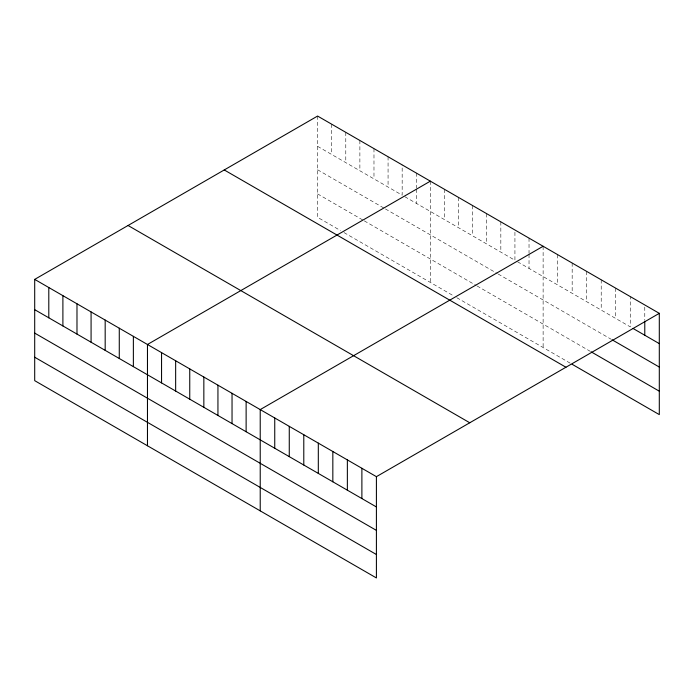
<?xml version="1.0" encoding="UTF-8"?>
<svg xmlns="http://www.w3.org/2000/svg" width="694" height="694" viewBox="0 0 694 694"><rect width="100%" height="100%" fill="white"/><g stroke="black" fill="none" stroke-linecap="round" stroke-linejoin="round"><path stroke-width="0.52" stroke-dasharray="3.47 2.6" d="M317.592 116.054L317.592 217.335L340.502 230.555M317.592 146.347L402.164 195.17L402.164 164.886M404.81 196.697L514.931 260.276L514.931 229.992M517.577 261.803L630.256 326.857L630.256 296.572M317.592 169.77L384.545 208.426M385.43 208.937L497.312 273.531M498.188 274.035L611.197 339.279M317.592 193.904L363.404 220.354M364.289 220.865L476.171 285.46M477.047 285.963L590.316 351.364M344.024 232.594L453.26 295.661M456.782 297.691L570.347 363.257M644.778 307.121L644.778 320.099M615.734 288.183L615.734 318.477M601.212 279.803L601.212 310.088M586.69 271.415L586.69 301.708M572.168 263.035L572.168 293.319M557.646 254.646L557.646 284.939M543.124 246.266L543.124 347.538M529.028 238.129L529.028 253.267M529.028 254.351L529.028 268.413M500.834 221.846L500.834 252.139M486.737 213.709L486.737 244.002M472.64 205.571L472.64 235.865M458.552 197.434L458.552 227.727M444.455 189.297L444.455 219.582M430.358 181.16L430.358 282.432M416.261 173.023L416.261 188.169M416.261 189.245L416.261 203.307M388.067 156.749L388.067 187.033M373.979 148.611L373.979 178.896M359.882 140.474L359.882 170.759M345.786 132.337L345.786 162.622M331.689 124.191L331.689 154.484"/><path stroke-width="1.04" d="M34.7 279.387L376.408 476.665L376.408 577.946L34.7 380.659L34.7 279.387L317.592 116.054L659.3 313.341L659.3 414.613L572.168 364.307M430.358 181.16L147.466 344.484L147.466 445.765M543.124 246.266L260.224 409.59L260.224 510.871M376.408 476.665L659.3 313.341M632.98 328.427L659.3 343.625M612.099 339.8L659.3 367.057M591.227 351.884L659.3 391.19M224.24 169.952L565.948 367.239M128.052 225.489L469.76 422.767M34.7 309.671L376.408 506.95M34.7 333.103L376.408 530.381M34.7 357.237L376.408 554.515M644.778 321.183L644.778 335.245M361.886 468.285L361.886 498.57M347.364 459.896L347.364 490.181M332.834 451.516L332.834 481.801M318.312 443.128L318.312 473.412M303.79 434.748L303.79 465.032M289.268 426.359L289.268 456.643M274.746 417.979L274.746 448.263M246.127 401.453L246.127 431.737M232.039 393.316L232.039 423.6M217.942 385.179L217.942 415.463M203.845 377.042L203.845 407.326M189.748 368.904L189.748 399.189M175.651 360.767L175.651 391.052M161.555 352.63L161.555 382.914M133.369 336.347L133.369 366.64M119.273 328.21L119.273 358.503M105.176 320.073L105.176 350.366M91.079 311.936L91.079 342.22M76.982 303.798L76.982 334.083M62.894 295.661L62.894 325.946M48.797 287.524L48.797 317.809"/></g></svg>
